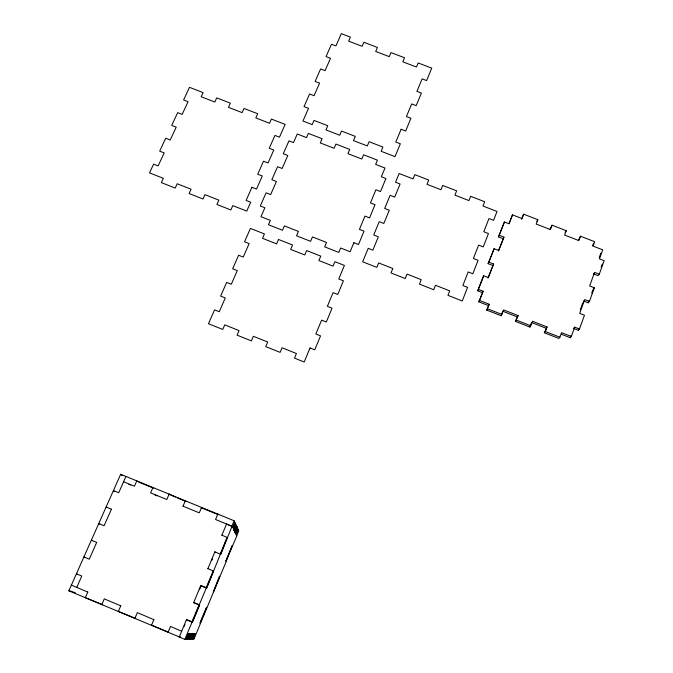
<?xml version="1.0" encoding="UTF-8"?>
<svg xmlns="http://www.w3.org/2000/svg" width="673" height="673" viewBox="0 0 673 673"><rect width="100%" height="100%" fill="white"/><g stroke="black" fill="none" stroke-linecap="round" stroke-linejoin="round"><path stroke-width="1.01" d="M561.425 334.262L570.174 337.703L570.847 335.844M580.311 309.748L582.793 302.909M599.197 257.658L600.829 253.166M570.174 337.703L571.318 336.5L574.7 327.171L579.461 329.038L584.458 315.216L579.705 313.357L584.686 299.611L589.422 301.462L594.36 287.792L589.641 285.958L594.562 272.372L599.273 274.205L604.152 260.695L599.45 258.869L602.722 249.843L593.123 246.125L594.73 241.733L580.479 236.206L578.351 240.396M574.7 327.171L573.539 328.407L578.284 330.266L578.999 328.298M583.499 300.949L588.219 302.791L588.917 300.848M591.727 293.066L592.787 290.147M601.157 266.988L602.2 264.102M592.56 245.906L593.51 243.281M488.438 305.584L478.797 301.798L479.571 300.461L489.246 304.255L486.714 310.085L501.082 315.738L503.665 309.925L518.101 315.595L515.476 321.391L529.895 327.061L532.57 321.282L547.048 326.969L544.331 332.74L558.792 338.426L559.894 337.232L561.551 332.664L571.318 336.5M544.331 332.74L545.374 331.52L547.048 326.969M580.479 236.206L578.864 240.589L564.622 235.07L566.245 230.696L552.028 225.194L550.009 229.409M529.895 327.061L531.577 322.535L546.005 328.205M515.476 321.391L518.101 315.595M552.028 225.194L550.396 229.552L536.196 224.05L537.845 219.692L523.678 214.207L521.424 219.322M501.082 315.738L502.79 311.22L517.175 316.874M486.714 310.085L489.246 304.255M523.678 214.207L522.012 218.557L512.498 214.864L508.881 223.629M478.797 301.798L483.113 291.241L478.402 289.398L477.637 290.77L482.331 292.612M487.933 278.05L493.587 264.026L488.901 262.192L488.102 263.673L492.771 265.499M498.306 251.096L503.942 237.123L499.273 235.306L498.432 236.879L503.084 238.688M479.571 300.461L483.113 291.241M493.587 264.026L488.371 277.596L483.668 275.753L477.637 290.77M503.942 237.123L498.777 250.533L494.1 248.707L488.102 263.673M512.498 214.864L509.066 223.789L504.414 221.981L498.432 236.879M478.402 289.398L483.668 275.753M488.901 262.192L494.1 248.707M499.273 235.306L504.414 221.981M191.174 633.461L188.861 639.005L190.173 638.946L192.453 633.478M188.448 638.231L190.308 639.106L192.537 633.73L191.267 633.714L188.995 639.165L187.649 639.224L189.954 633.705L188.608 633.688L186.27 639.283L184.848 639.35L179.287 637.028L186.471 619.656L192.36 621.987L199.477 604.926L193.639 602.528M193.698 633.495L191.452 638.896L192.688 638.837L194.909 633.512M191.107 638.273L192.815 638.988L194.993 633.756L193.782 633.739L191.578 639.047L190.308 639.106M219.491 576.281L213.366 591.946L219.777 576.525M226.019 561.03L236.829 535.927L236.189 534.665L238.276 529.643L237.653 528.288L235.533 533.369L234.869 532.04L237.005 526.892L236.349 525.462L234.179 530.677L233.472 529.281L235.676 523.998L234.978 522.492L232.74 527.842L232 526.37L226.54 524.132M226.145 561.198L232.244 545.601L225.892 560.895L226.271 561.332L194.026 638.938L192.815 638.988M184.124 626.454L184.932 624.527M199.587 589.506L201.168 585.737L200.764 585.51L193.681 602.646L199.612 605.077L192.495 622.146L186.505 619.774M211.701 560.567L212.475 558.708M191.914 621.928L199.073 604.783M213.577 571.141L206.552 587.975L206.182 587.756L213.24 570.839M234.128 520.784L234.843 522.341L232.614 527.674L231.865 526.193L234.128 520.784L120.66 474.272L68.848 590.818L179.254 636.91M184.848 639.35L192.057 622.088M199.208 604.943L206.317 587.916L200.798 585.628L201.193 585.855M206.317 587.916L206.687 588.126L220.382 554.199L214.864 551.826L207.873 568.727M220.551 554.417L227.205 537.365L220.248 554.047L220.685 554.56L232 526.37M188.516 633.428L186.135 639.123L187.515 639.064L189.862 633.444M221.88 535.271L226.507 524.015M218.145 514.652L217.833 514.105L215.562 519.506L231.865 526.193M153.907 619.547L151.459 625.31L152.098 625.352M183.022 506.172L185.327 500.779L185.798 501.393M120.803 605.742L118.33 611.471L135.593 618.462L134.886 618.386L137.342 612.64L153.865 619.656M175.35 497.111L169.116 494.133L166.803 499.501L150.601 492.863L152.939 487.504L153.553 488.177M87.827 591.988L85.311 597.691L102.675 604.716L101.808 604.573L104.307 598.861L120.761 605.851M76.73 587.479L81.77 576.063L76.402 573.825L77.378 574.111M111.415 509.2L104.088 525.748L98.754 523.544L99.621 524.057M125.935 476.434L118.709 492.762L113.409 490.583L114.2 491.248M536.861 221.324L537.845 219.692M565.143 232.286L566.245 230.696M599.273 274.205L598.028 275.636L593.342 273.81M593.14 289.18L594.36 287.792M588.219 302.791L589.422 301.462M578.284 330.266L579.461 329.038M179.287 637.028L180.785 636.995M68.848 590.818L71.868 591.424M84.84 557.32L83.906 556.958L89.265 559.187L96.693 542.404L91.351 540.192L92.26 540.629M487.521 308.781L501.949 314.451M516.401 320.129L530.879 325.825M545.374 331.52L559.894 337.232M138.411 481.961L152.594 487.774M177.243 497.877L184.848 501.006M201.95 508.014L218.153 514.66L217.833 514.105M123.58 481.784L134.44 486.217L136.787 480.875L137.477 481.582M183.022 506.155L199.275 512.843L201.572 507.434L201.959 508.022M128.829 484.324L130.629 485.065M155.017 495.076L156.91 495.85M221.846 535.153L227.348 537.517M111.424 509.2L106.107 507.013L106.94 507.593M207.839 568.609L213.375 570.998M200.764 585.51L206.182 587.756M71.38 585.123L87.784 592.089M181.626 631.232L170.505 626.47L168.073 632.241L168.62 632.25L152.998 625.73M192.335 638.231L194.026 638.938M72.751 591.794L75.418 592.905M120.66 474.272L122.158 475.718M214.864 551.826L215.225 552.314M169.116 494.133L169.655 494.781M467.567 287.337L462.275 300.974L447.974 295.346L449.732 290.871L435.465 285.268L433.706 289.735L419.456 284.132L421.231 279.674L407.014 274.088L405.222 278.529L391.013 272.944L392.822 268.51L378.638 262.933L376.83 267.366L362.663 261.797L368.215 248.345L372.85 250.163L378.361 236.778L373.742 234.97L379.227 221.678L383.837 223.478L389.288 210.254L384.687 208.462L390.113 195.313L394.706 197.096L400.09 184.023L395.514 182.24L399.123 173.508L413.045 178.9L414.787 174.644L428.726 180.044L426.993 184.309L440.958 189.727L442.683 185.445L456.656 190.863L454.94 195.153L468.946 200.588L470.646 196.289L484.669 201.723L482.978 206.022L497.027 211.473L493.587 220.332L488.968 218.54L483.811 231.773L488.447 233.573L483.273 246.898L478.621 245.09L473.413 258.482L478.066 260.3L472.833 273.776L468.164 271.951L462.889 285.495L467.567 287.337M310.034 347.958L304.179 361.998L294.496 358.12L296.431 353.51L282.046 347.764L280.103 352.366L265.734 346.62L267.694 342.027L253.351 336.298L251.382 340.883L237.064 335.154L239.041 330.578L224.748 324.866L222.755 329.434L208.47 323.721L214.569 309.866L219.247 311.725L225.295 297.946L220.635 296.095L226.658 282.399L231.31 284.242L237.283 270.622L232.648 268.788L238.612 255.252L243.231 257.078L249.145 243.609L244.535 241.792L250.423 228.416L264.447 233.935L262.529 238.326L276.595 243.87L278.496 239.47L292.562 245.014L290.669 249.422L304.768 254.974L306.652 250.566L320.76 256.119L318.893 260.544L333.042 266.121L334.902 261.688L344.408 265.431L338.755 278.984L343.415 280.826L337.753 294.463L333.085 292.62L327.364 306.333L332.05 308.192L326.321 321.988L321.618 320.129L315.847 334.001L320.55 335.869L314.754 349.834L310.034 347.958M353.863 242.717L350.111 251.727L340.631 248.001L338.788 252.409L324.68 246.856L326.54 242.457L312.457 236.93L310.589 241.313L296.524 235.786L298.408 231.403L284.376 225.892L282.483 230.259L268.46 224.748L270.369 220.382L260.964 216.689L264.868 207.789L260.291 205.988L266.087 192.815L270.655 194.606L276.41 181.5L271.858 179.716L277.587 166.694L282.13 168.469L287.817 155.505L283.291 153.747L288.953 140.867L293.478 142.626L297.264 134.003L306.518 137.595L308.352 133.389L322.123 138.731L320.298 142.937L334.102 148.296L335.92 144.072L349.733 149.431L347.933 153.654L361.78 159.021L363.571 154.79L377.427 160.157L375.652 164.405L384.981 168.023L381.347 176.747L385.915 178.522L380.489 191.569L375.913 189.786L370.444 202.91L375.038 204.693L369.553 217.901L364.951 216.1L359.424 229.367L364.043 231.176L358.49 244.535L353.863 242.717M401.125 129.258L395.8 142.037L400.342 143.786L395.001 156.641L381.145 151.282L382.912 147.059L369.09 141.717L367.315 145.932L353.502 140.581L355.294 136.383L341.514 131.05L339.714 135.248L325.942 129.914L327.751 125.733L314.013 120.417L312.188 124.598L302.959 121.022L308.528 108.336L304.036 106.595L309.588 93.984L314.072 95.709L319.582 83.158L315.107 81.441L320.6 68.966L325.059 70.682L330.51 58.265L326.06 56.566L331.486 44.233L335.928 45.924L341.312 33.65L350.381 37.108L348.631 41.137L362.15 46.294L363.9 42.264L377.427 47.43L375.694 51.468L389.255 56.65L390.979 52.595L404.557 57.777L402.841 61.832L416.444 67.022L418.143 62.959L431.755 68.15L426.589 80.583L422.114 78.876L416.907 91.368L421.399 93.084L416.183 105.653L411.674 103.928L406.416 116.555L410.934 118.288L405.651 131.008L401.125 129.258M236.223 525.319L234.053 530.517L233.346 529.113L235.542 523.846L236.223 525.319M236.879 526.749L234.742 531.88L235.415 533.209L237.527 528.145L236.879 526.749M238.149 529.5L236.072 534.505L236.711 535.767L238.764 530.82L238.149 529.5M206.577 607.349L200.066 623.03L206.577 607.349M251.946 187.279L246.108 200.428L250.684 202.22L246.755 211.103L232.799 205.618L230.856 209.959L216.916 204.474L218.86 200.142L204.954 194.674L202.994 198.998L189.088 193.53L191.065 189.214L177.192 183.763L175.207 188.07L161.343 182.619L163.337 178.32L149.515 172.885L153.604 164.128L158.138 165.903L164.195 152.914L159.678 151.147L165.709 138.234L170.219 140.001L176.208 127.155L171.708 125.405L177.672 112.643L182.156 114.385L188.078 101.69L183.611 99.957L189.508 87.339L203.111 92.605L201.185 96.744L214.813 102.035L216.723 97.879L230.368 103.171L228.467 107.327L242.137 112.627L244.03 108.462L257.709 113.762L255.833 117.935L269.545 123.252L271.404 119.071L285.125 124.396L279.472 137.183L274.954 135.424L269.25 148.279L273.776 150.045L268.056 162.975L263.513 161.209L257.742 174.206L262.293 175.981L256.506 189.063L251.946 187.279"/></g></svg>
